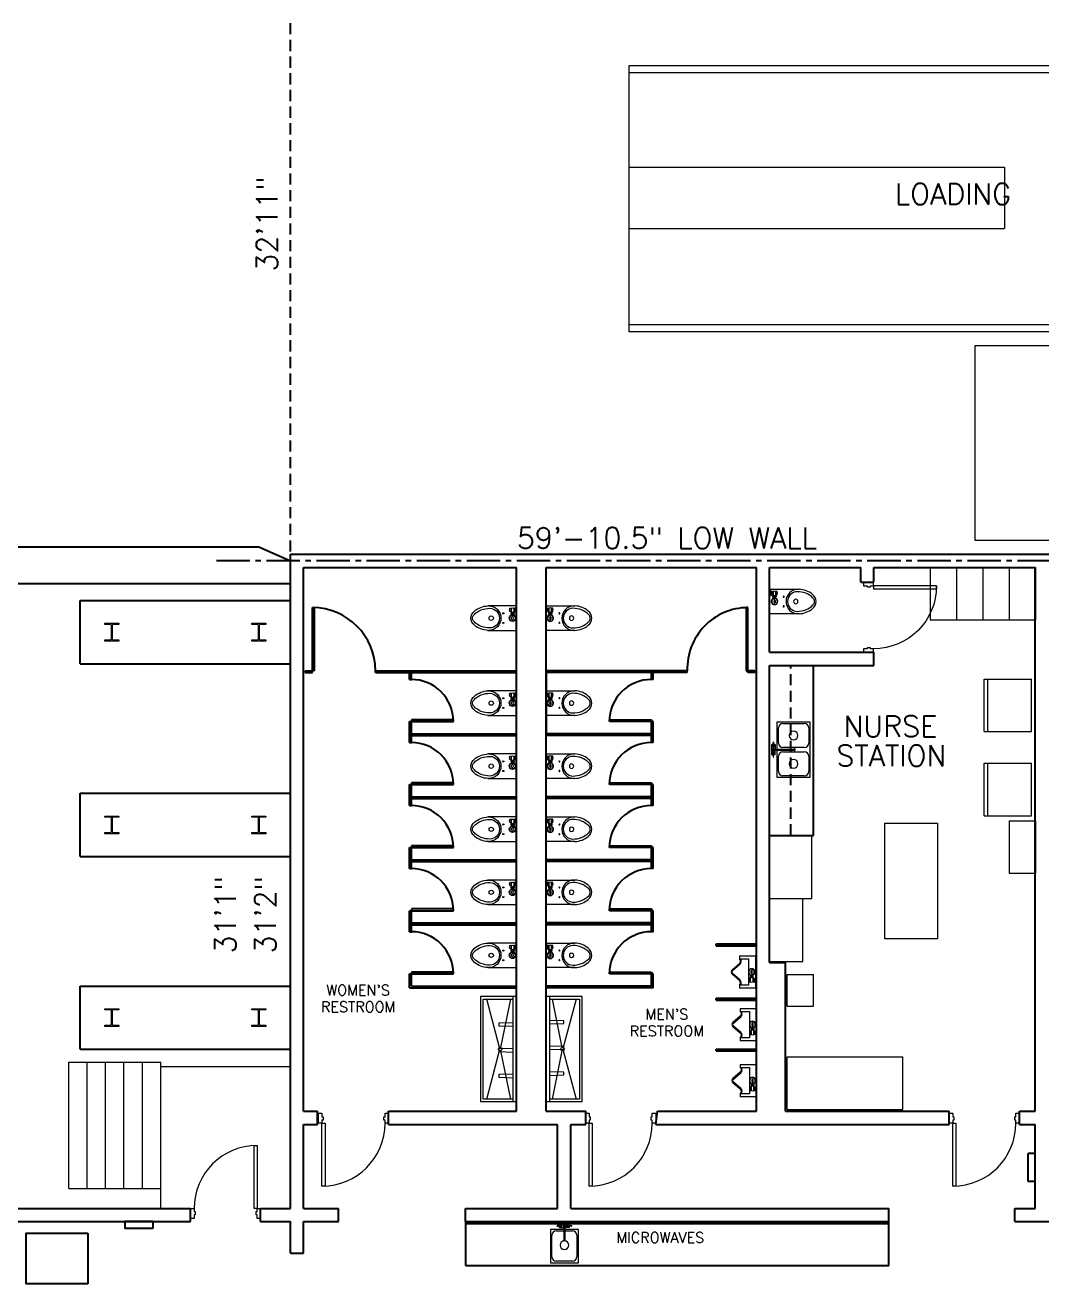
# Model space of a CAD drawing. Header units: inches. Extents: x -578 to 4567, y -980 to 6106.
# Drawn here: x 348 to 928, y 2752 to 3471 of the extents above; entities that cross this region are included whole.
import ezdxf
from ezdxf.enums import TextEntityAlignment as Align

# ---------------------------------------------------------------- set-up
doc = ezdxf.new("R2010")
doc.units = ezdxf.units.IN
doc.header["$LTSCALE"] = 25.4
doc.header["$MEASUREMENT"] = 0
for name, pattern in [('CENTER2', [1.125, 0.75, -0.125, 0.125, -0.125]), ('DASHED', [0.75, 0.5, -0.25]), ('HIDDEN', [0.375, 0.25, -0.125])]:
    doc.linetypes.add(name, pattern=pattern)
doc.layers.get('0').update_dxf_attribs({"linetype": 'CONTINUOUS', "lineweight": 20})
for name, color, linetype in [('A-ABOVE', 193, 'DASHED'), ('A-COL-GRID', 8, 'CENTER2'), ('A-CONC', 106, 'CONTINUOUS'), ('A-COUNTER', 4, 'CONTINUOUS'), ('A-DIMS', 1, 'CONTINUOUS'), ('A-ELEC', 6, 'CONTINUOUS'), ('A-ROOMNAME', 6, 'CONTINUOUS'), ('A-TEXT', 2, 'CONTINUOUS'), ('A-TOILET COMPARTMENT', 1, 'CONTINUOUS'), ('A-WALL-CMU', 30, 'CONTINUOUS')]:
    doc.layers.add(name, color=color, linetype=linetype)
for name, color, linetype, lineweight in [('A-COLUMNS', 6, 'CONTINUOUS', 20), ('A-DOOR', 1, 'CONTINUOUS', 20), ('A-EQ', 111, 'CONTINUOUS', 20), ('A-SANR-FIXT', 4, 'CONTINUOUS', 15), ('A-SPCQ', 91, 'CONTINUOUS', 25), ('A-STAIR', 4, 'CONTINUOUS', 20)]:
    doc.layers.add(name, color=color, linetype=linetype, lineweight=lineweight)
doc.styles.add('ROMANS', font='romans')
doc.styles.add('SIMPLEX', font='simplex')

# ---------------------------------------------------------------- blocks, each defined once
blk = doc.blocks.new('DOOR')
at = {"color": 0}
for p, q in [((-1.75, 0), (-1.75, 36)), ((-1.75, 36), (0, 36)), ((0, 36), (0, 0)), ((-38, -5.75), (-38, 0)), ((-38, 0), (-36, 0)), ((-36, 0), (-36, -1.75)), ((0, 0), (-1.75, 0)), ((0, -1.75), (0, 0)), ((0, 0), (2, 0)), ((2, 0), (2, -5.75)), ((-36, -5.75), (-38, -5.75)), ((-36, -1.75), (-35.375, -1.75)), ((-36, -3.625), (-36, -5.75)), ((-35.375, -3.625), (-36, -3.625)), ((-35.375, -1.75), (-35.375, -3.625)), ((-0.625, -1.75), (0, -1.75)), ((-0.625, -3.625), (-0.625, -1.75)), ((0, -3.625), (-0.625, -3.625)), ((0, -5.75), (0, -3.625)), ((2, -5.75), (0, -5.75))]:
    blk.add_line(p, q, dxfattribs=at)
at = {"color": 0, "lineweight": 15}
blk.add_arc((0, 0), 36, 90, 180, dxfattribs=at)
blk = doc.blocks.new('Water Closet_Wall Hung_PlaceHolder - Accessible-1461601-x07074afp1')
at = {"color": 0}
for p, q in [((-7, -16.32), (-7, 0)), ((1.65, -1.39), (1.87, -1.39)), ((1.87, -1.39), (1.65, -1.39)), ((1.87, -3.11), (1.65, -3.11)), ((1.65, -3.11), (1.87, -3.11)), ((1.87, -1.39), (2, -1.48)), ((2, -1.48), (1.87, -1.39)), ((2, -3.02), (1.87, -3.11)), ((1.87, -3.11), (2, -3.02)), ((2, -1.48), (2, -1.59)), ((2, -1.59), (2, -1.48)), ((2, -2.91), (2, -1.59)), ((2, -1.59), (2.59, -1.59)), ((2, -1.59), (2, -2.91)), ((2.59, -1.59), (2, -1.59)), ((2.59, -2.91), (2, -2.91)), ((2, -2.91), (2, -3.02)), ((2, -3.02), (2, -2.91)), ((2, -2.91), (2.59, -2.91)), ((2.59, -1.4), (2.62, -1.38)), ((2.62, -1.38), (2.59, -1.4)), ((2.59, -1.59), (2.59, -1.4)), ((2.59, -1.4), (2.59, -1.59)), ((2.59, -2.91), (2.59, -1.59)), ((2.59, -1.59), (2.59, -2.91)), ((2.59, -3.1), (2.59, -2.91)), ((2.59, -2.91), (2.59, -3.1)), ((2.62, -3.12), (2.59, -3.1)), ((2.59, -3.1), (2.62, -3.12)), ((2.62, -1.38), (3.13, -1.38)), ((3.13, -1.38), (2.62, -1.38)), ((3.13, -3.12), (2.62, -3.12)), ((2.62, -3.12), (3.13, -3.12)), ((3.13, -1.38), (3.15, -1.4)), ((3.15, -1.4), (3.13, -1.38)), ((3.15, -3.1), (3.13, -3.12)), ((3.13, -3.12), (3.15, -3.1)), ((3.15, -1.4), (3.15, -1.44)), ((3.15, -1.44), (3.15, -1.4)), ((3.15, -3.06), (3.15, -1.44)), ((3.15, -1.44), (3.15, -3.06)), ((3.15, -3.06), (3.15, -3.1)), ((3.15, -3.1), (3.15, -3.06)), ((3.24, -1.47), (3.69, -1.47)), ((3.69, -1.47), (3.24, -1.47)), ((3.69, -3.03), (3.24, -3.03)), ((3.24, -3.03), (3.69, -3.03)), ((6.08, -0.28), (3.42, -0.28)), ((6.08, -0.28), (3.42, -0.28)), ((3.76, -1.44), (3.82, -1.44)), ((3.82, -1.44), (3.76, -1.44)), ((3.84, -3.06), (3.76, -3.06)), ((3.76, -3.06), (3.84, -3.06)), ((5.67, -1.44), (3.83, -1.44)), ((5.67, -1.44), (3.83, -1.44)), ((5.67, -3.06), (3.83, -3.06)), ((3.83, -3.06), (5.66, -3.06)), ((3.85, -3.19), (3.92, -3.19)), ((3.92, -3.19), (3.85, -3.19)), ((3.92, -3.19), (3.9, -3.12)), ((3.9, -3.12), (3.92, -3.19)), ((3.91, -0.69), (4.03, -0.63)), ((4.03, -0.63), (3.91, -0.69)), ((3.91, -1.35), (3.91, -0.69)), ((3.91, -0.69), (3.91, -1.35)), ((5.58, -1.34), (3.91, -1.34)), ((3.91, -1.34), (5.58, -1.34)), ((5.58, -3.19), (3.92, -3.19)), ((5.58, -3.19), (3.92, -3.19)), ((4.06, -0.44), (3.96, -0.44)), ((3.96, -0.44), (4.06, -0.44)), ((4.03, -0.63), (4.06, -0.63)), ((4.06, -0.63), (4.03, -0.63)), ((5.44, -0.44), (4.06, -0.44)), ((4.06, -0.63), (4.06, -0.44)), ((4.06, -0.44), (5.44, -0.44)), ((4.06, -0.44), (4.06, -0.63)), ((5.44, -0.63), (4.06, -0.63)), ((4.06, -0.63), (5.44, -0.63)), ((5.54, -0.44), (5.44, -0.44)), ((5.44, -0.44), (5.44, -0.63)), ((5.44, -0.63), (5.44, -0.44)), ((5.44, -0.44), (5.54, -0.44)), ((5.44, -0.63), (5.47, -0.63)), ((5.47, -0.63), (5.44, -0.63)), ((5.47, -0.63), (5.58, -0.69)), ((5.58, -0.69), (5.47, -0.63)), ((5.58, -0.69), (5.58, -1.34)), ((5.58, -1.34), (5.58, -0.69)), ((5.58, -3.19), (5.65, -3.19)), ((5.65, -3.19), (5.58, -3.19)), ((7, 0), (7, -16.32))]:
    blk.add_line(p, q, dxfattribs=at)
for centre, radius, start, end in [((0, -2.25), 1.86, 27.53077, 332.46923), ((0, -2.25), 1.86, 27.53077, 332.46923), ((-0.59, -2.54), 1.15, 141.54985, 198.45015), ((-0.59, -2.54), 1.15, 141.54985, 198.45015), ((0, -1.95), 1.93, 209.61752, 330.38248), ((0, -1.95), 1.93, 209.61752, 330.38248), ((0, -2.31), 1.56, 17.73304, 162.26646), ((0, -2.31), 1.56, 17.73304, 162.26646), ((-0.63, -2.33), 0.281, 167.15189, 237.09795), ((-0.63, -2.33), 0.281, 167.15189, 237.09795), ((0.15, -2.51), 1.08, 158.38288, 167.15189), ((0.15, -2.51), 1.08, 158.38288, 167.15189), ((-0.67, -2.18), 0.194, 98.19725, 158.38288), ((-0.67, -2.18), 0.194, 98.19725, 158.38288), ((0, -1.36), 1.44, 237.09795, 302.90205), ((0, -1.36), 1.44, 237.09795, 302.90205), ((0, -6.86), 4.92, 81.81334, 98.19725), ((0, -6.86), 4.92, 81.81334, 98.19725), ((0.63, -2.33), 0.281, 302.90205, 12.84811), ((0.63, -2.33), 0.281, 302.90205, 12.84811), ((-0.15, -2.51), 1.08, 12.84811, 21.61712), ((-0.15, -2.51), 1.08, 12.84811, 21.61712), ((0.59, -2.54), 1.15, 341.54985, 38.44931), ((0.59, -2.54), 1.15, 341.54985, 38.44931), ((-0.01, -2.25), 1.87, 332.62315, 27.37685), ((-0.01, -2.25), 1.87, 332.62315, 27.37685), ((3.24, -1.34), 0.127, 228.74888, 269.57457), ((3.24, -1.34), 0.127, 228.74888, 269.57457), ((3.24, -3.16), 0.127, 90.42543, 131.25112), ((3.24, -3.16), 0.127, 90.42543, 131.25112), ((4.18, 0), 0.81, 179.75639, 199.72611), ((4.18, 0), 0.81, 179.75639, 199.72611), ((3.96, 0.53), 0.973, 236.32535, 269.67465), ((3.96, 0.53), 0.973, 236.32535, 269.67465), ((3.69, -1.38), 0.0928, 272.34721, 319.65279), ((3.69, -1.38), 0.0928, 272.34721, 319.65279), ((3.69, -3.12), 0.0928, 41.20555, 87.65279), ((3.69, -3.12), 0.0928, 41.20555, 87.65279), ((5.28, -3.51), 1.46, 167.21145, 182.72873), ((5.28, -3.51), 1.46, 167.21145, 182.72873), ((3.82, -1.35), 0.0924, 270, 360), ((3.82, -1.35), 0.0924, 270, 360), ((4.04, -3.57), 0.223, 182.72873, 254.9337), ((4.04, -3.57), 0.223, 182.72873, 254.9337), ((3.78, -3.17), 0.127, 24.1518, 61.8482), ((3.78, -3.17), 0.127, 24.1518, 61.8482), ((4.75, -0.93), 2.96, 254.9337, 285.10786), ((4.75, -0.93), 2.96, 254.9337, 285.10786), ((5.46, -3.57), 0.22, 285.10786, 357.17955), ((5.46, -3.57), 0.22, 285.10786, 357.17955), ((5.54, 0.53), 0.973, 270.32535, 303.67465), ((5.54, 0.53), 0.973, 270.32535, 303.67465), ((5.68, -1.34), 0.0952, 180.66691, 263.01074), ((5.68, -1.34), 0.0952, 180.66691, 263.01074), ((5.79, -3.24), 0.218, 123.00153, 166.63925), ((5.79, -3.24), 0.218, 123.00153, 166.63925), ((4.22, -3.51), 1.46, 357.17955, 12.78855), ((4.22, -3.51), 1.46, 357.17955, 12.78855), ((3.56, -2.25), 2.26, 339.09083, 21.1001), ((3.56, -2.25), 2.26, 339.09083, 21.1001), ((5.32, 0), 0.81, 340.27389, 0.24361), ((5.32, 0), 0.81, 340.27389, 0.24361), ((0, -15.87), 7.01, 90, 180), ((0, -15.28), 5.61, 0.91719, 179.08281), ((-2.75, -7.5), 0.28, 360, 180), ((-2.75, -7.5), 0.28, 180, 360), ((0, -15.87), 7.01, 360, 90), ((2.75, -7.5), 0.28, 0, 180), ((2.75, -7.5), 0.28, 180, 0), ((5.63, -15.87), 12.64, 182.01473, 220), ((6.91, -15.39), 12.52, 179.08281, 224.91719), ((-6.91, -15.39), 12.52, 315.08281, 0.91719), ((-5.63, -15.87), 12.64, 320, 357.98527), ((0.26, -20.38), 5.62, 220, 267.39871), ((0.09, -22.19), 2.9, 224.91719, 268.17725), ((-0.26, -20.38), 5.62, 272.60129, 320), ((-0.09, -22.19), 2.9, 271.82275, 315.08281)]:
    blk.add_arc(centre, radius, start, end, dxfattribs=at)
for major_axis in [(1.25, 0), (-1.25, 0)]:
    blk.add_ellipse((0, -14.42), major_axis=major_axis, ratio=0.986011, start_param=1.570796, end_param=4.712389, dxfattribs=at)
blk.add_open_spline([(0.84, -2.08), (0.83, -2.07), (0.8, -2.03), (0.74, -1.99), (0.7, -1.99)], degree=3, dxfattribs=at)
blk.add_open_spline([(0.84, -2.08), (0.83, -2.07), (0.8, -2.03), (0.74, -1.99), (0.7, -1.99)], degree=3, dxfattribs=at)
blk = doc.blocks.new('Stellar Urinal - Standard-494484-x07074afp1')
at = {"color": 0}
for p, q in [((-9.25, 9.25), (-9.25, 7.5)), ((-9.25, 9.25), (-8.83, 9.25)), ((-9.25, 7.5), (-8.83, 7.5)), ((-8.83, 9.25), (-7.36, 9.25)), ((-8.83, 7.5), (-7.36, 7.5)), ((-7.36, 9.25), (-5.39, 9.25)), ((-7.36, 7.5), (-5.39, 7.5)), ((-5.39, 9.25), (0, 9.25)), ((-5.39, 7.5), (-4, 7.5)), ((-4, 7.5), (-4, 0.59)), ((-9.25, 4.75), (-13.47, 1.13)), ((-13.23, 0.84), (-9.01, 4.46)), ((-13.47, -1.13), (-9.25, -4.75)), ((-9.01, -4.46), (-13.23, -0.84)), ((-4, -0.62), (-4, -7.5)), ((-3.19, -3.92), (-3.19, -3.85)), ((-3.12, -3.9), (-3.19, -3.92)), ((-3.19, -5.58), (-3.19, -3.92)), ((-3.19, -5.65), (-3.19, -5.58)), ((-3.1, -2.59), (-3.12, -2.62)), ((-3.12, -2.62), (-3.12, -3.13)), ((-3.12, -3.13), (-3.1, -3.15)), ((-3.11, -1.65), (-3.11, -1.87)), ((-3.11, -1.87), (-3.02, -2)), ((-2.91, -2.59), (-3.1, -2.59)), ((-3.1, -3.15), (-3.06, -3.15)), ((-1.44, -3.15), (-3.06, -3.15)), ((-3.06, -3.76), (-3.06, -3.84)), ((-3.06, -3.83), (-3.06, -5.66)), ((-3.03, -3.24), (-3.03, -3.69)), ((-3.02, -2), (-2.91, -2)), ((-1.59, -2), (-2.91, -2)), ((-2.91, -2), (-2.91, -2.59)), ((-1.59, -2.59), (-2.91, -2.59)), ((-1.59, -2.59), (-1.59, -2)), ((-1.59, -2), (-1.48, -2)), ((-1.4, -2.59), (-1.59, -2.59)), ((-1.48, -2), (-1.39, -1.87)), ((-1.47, -3.69), (-1.47, -3.24)), ((-1.44, -3.15), (-1.4, -3.15)), ((-1.44, -3.82), (-1.44, -3.76)), ((-1.44, -5.67), (-1.44, -3.83)), ((-1.38, -2.62), (-1.4, -2.59)), ((-1.4, -3.15), (-1.38, -3.13)), ((-1.39, -1.87), (-1.39, -1.65)), ((-1.38, -3.13), (-1.38, -2.62)), ((-0.69, -3.92), (-1.35, -3.92)), ((-1.34, -3.92), (-1.34, -5.59)), ((-1.34, -5.59), (-0.69, -5.59)), ((-0.62, -4.03), (-0.69, -3.92)), ((-0.69, -5.59), (-0.62, -5.47)), ((-0.62, -4.06), (-0.62, -4.03)), ((-0.62, -4.06), (-0.62, -5.44)), ((-0.44, -4.06), (-0.62, -4.06)), ((-0.62, -5.47), (-0.62, -5.44)), ((-0.62, -5.44), (-0.44, -5.44)), ((-0.44, -3.96), (-0.44, -4.06)), ((-0.44, -4.06), (-0.44, -5.44)), ((-0.44, -5.44), (-0.44, -5.54)), ((-0.28, -6.08), (-0.28, -3.42)), ((0, -6.13), (0, -3.38)), ((-9.25, -7.5), (-9.25, -9.25)), ((-8.83, -7.5), (-9.25, -7.5)), ((-8.83, -9.25), (-9.25, -9.25)), ((-7.36, -7.5), (-8.83, -7.5)), ((-7.36, -9.25), (-8.83, -9.25)), ((-5.39, -7.5), (-7.36, -7.5)), ((-5.39, -9.25), (-7.36, -9.25)), ((-4, -7.5), (-5.39, -7.5)), ((0, -9.25), (-5.39, -9.25))]:
    blk.add_line(p, q, dxfattribs=at)
blk.add_line((0, 9.25), (0, -9.25))
for centre, radius, start, end in [((-10.38, 6.12), 1.78, 309.53326, 50.46674), ((-10.38, 6.12), 2.16, 309.63837, 39.58488), ((-12.55, 0), 1.45, 129.20565, 230.79435), ((-12.55, 0), 1.08, 128.96697, 231.03303), ((-2.25, 0), 1.86, 297.53077, 242.46923), ((-1.95, 0), 1.93, 119.61752, 240.38248), ((-2.54, 0.59), 1.15, 51.54985, 108.45015), ((-1.36, 0), 1.44, 147.09795, 212.90205), ((-2.33, 0.63), 0.281, 77.15189, 147.09795), ((-2.51, -0.15), 1.08, 68.38288, 77.15189), ((-2.18, 0.67), 0.194, 8.19725, 68.38288), ((-6.86, 0), 4.92, 351.81334, 8.19725), ((-2.31, 0), 1.56, 287.73304, 72.26646), ((-10.38, -6.13), 1.78, 309.53326, 50.46674), ((-10.38, -6.13), 2.16, 320.41512, 50.36163), ((-0.93, -4.75), 2.96, 164.9337, 195.10786), ((-3.57, -4.04), 0.223, 92.72873, 164.9337), ((-3.57, -5.46), 0.22, 195.10786, 267.17955), ((-3.51, -5.28), 1.46, 77.21145, 92.72873), ((-3.51, -4.22), 1.46, 267.17955, 282.78855), ((-3.24, -5.79), 0.218, 33.00153, 76.63925), ((-3.17, -3.78), 0.127, 294.1518, 331.8482), ((-2.25, 0.01), 1.87, 242.62315, 297.37685), ((-3.16, -3.24), 0.127, 0.42543, 41.25112), ((-3.12, -3.69), 0.0928, 311.20555, 357.65279), ((-2.25, -3.56), 2.26, 249.09083, 291.1001), ((-2.54, -0.59), 1.15, 251.54985, 308.44931), ((-2.33, -0.63), 0.281, 212.90205, 282.84811), ((-2.51, 0.15), 1.08, 282.84811, 291.61712), ((-1.34, -3.24), 0.127, 138.74888, 179.57457), ((-1.38, -3.69), 0.0928, 182.34721, 229.65279), ((-1.35, -3.82), 0.0924, 180, 270), ((-1.34, -5.68), 0.0952, 90.66691, 173.01074), ((0.53, -3.96), 0.973, 146.32535, 179.67465), ((0.53, -5.54), 0.973, 180.32535, 213.67465), ((0, -4.18), 0.81, 89.75639, 109.72611), ((0, -5.32), 0.81, 250.27389, 270.24361)]:
    blk.add_arc(centre, radius, start, end, dxfattribs=at)
blk.add_open_spline([(-2.08, -0.84), (-2.07, -0.83), (-2.03, -0.8), (-1.99, -0.74), (-1.99, -0.7)], degree=3, dxfattribs=at)
blk = doc.blocks.new("SINK 5'")
at = {"color": 0}
for p, q in [((20.5, 60), (0, 60)), ((0, 60), (0, 0)), ((2, 0), (2, 60)), ((2, 58.5), (19, 58.5)), ((9.02, 30.97), (3.5, 58.5)), ((17, 58.5), (9.71, 30.89)), ((19, 58.5), (19, 1.5)), ((20.5, 0), (20.5, 60)), ((10, 46.08), (2, 46.33)), ((2, 44.33), (10, 44.58)), ((10, 44.58), (10, 46.08)), ((10, 31.42), (2, 31.67)), ((2, 29.67), (10, 29.92)), ((3.5, 1.5), (9.02, 29.03)), ((9.71, 29.11), (17, 1.5)), ((10, 29.92), (10, 31.42)), ((10, 16.75), (2, 17)), ((2, 15), (10, 15.25)), ((10, 15.25), (10, 16.75)), ((0, 0), (20.5, 0)), ((19, 1.5), (2, 1.5))]:
    blk.add_line(p, q, dxfattribs=at)
blk.add_circle((9.27, 30), 1, dxfattribs=at)
blk = doc.blocks.new('SINK')
at = {"color": 0}
for p, q in [((-2.56, 0.25), (-4.13, 0.13)), ((-2.88, 1), (-2.88, 0.23)), ((-2.88, 1), (2.88, 1)), ((-2, 0.69), (-2.63, 0.33)), ((-2.63, 0.33), (-2.63, 0.25)), ((-1.38, 0.33), (-2, 0.69)), ((-1.38, -0.33), (-1.38, 0.33)), ((0, 0.69), (-0.63, 0.33)), ((-0.63, 0.33), (-0.63, -0.33)), ((-0.31, 0), (-0.31, -11.69)), ((0.62, 0.33), (0, 0.69)), ((0.31, 0), (0.31, -11.69)), ((0.62, -0.33), (0.62, 0.33)), ((1.38, 0.33), (2, 0.69)), ((1.38, -0.33), (1.38, 0.33)), ((2, 0.69), (2.63, 0.33)), ((2.56, 0.25), (4.13, 0.13)), ((2.63, 0.33), (2.63, 0.25)), ((2.88, 1), (2.88, 0.23)), ((-15.75, -2), (-15.75, -21)), ((15.75, -2), (-15.75, -2)), ((-14.88, -17.62), (-14.88, -5.38)), ((-12.38, -2.88), (-3.75, -2.88)), ((-4.13, -0.13), (-2.56, -0.25)), ((-2.88, -1), (-2.88, -0.23)), ((-2.88, -1), (-0.31, -1)), ((-2.63, -0.33), (-2.63, -0.25)), ((-2.63, -0.33), (-2, -0.69)), ((-2, -0.69), (-1.38, -0.33)), ((-1.25, -5.38), (-1.25, -17.62)), ((-0.63, -0.33), (-0.31, -0.51)), ((0.31, -0.51), (0.62, -0.33)), ((2.88, -1), (0.31, -1)), ((1.25, -17.62), (1.25, -5.38)), ((2, -0.69), (1.38, -0.33)), ((2.63, -0.33), (2, -0.69)), ((4.13, -0.13), (2.56, -0.25)), ((2.63, -0.33), (2.63, -0.25)), ((2.88, -1), (2.88, -0.23)), ((3.75, -2.88), (12.38, -2.88)), ((14.88, -5.38), (14.88, -17.62)), ((15.75, -21), (15.75, -2)), ((-15.75, -21), (15.75, -21)), ((-3.75, -20.12), (-12.38, -20.12)), ((12.38, -20.12), (3.75, -20.12))]:
    blk.add_line(p, q, dxfattribs=at)
for centre, radius, start, end in [((-4.13, 0), 0.125, 90, 270), ((-2.45, 0.74), 0.5, 256.63136, 292.51648), ((-2, 0), 0.5, 0, 151.77187), ((-2, 0), 0.5, 208.22813, 0), ((-2, 0), 0.375, 0, 180), ((-2, 0), 0.375, 180, 0), ((0, 0), 0.313, 90, 270), ((0, 0), 0.313, 270, 90), ((2, 0), 0.5, 28.22813, 180), ((2, 0), 0.5, 180, 331.77187), ((2, 0), 0.375, 0, 180), ((2, 0), 0.375, 180, 0), ((2.45, 0.74), 0.5, 247.48352, 283.36864), ((4.13, 0), 0.125, 270, 90), ((-12.38, -5.38), 2.5, 90, 180), ((-3.75, -5.38), 2.5, 0, 90), ((-2.45, -0.74), 0.5, 67.48352, 103.36864), ((3.75, -5.38), 2.5, 90, 180), ((2.45, -0.74), 0.5, 76.63136, 112.51648), ((12.38, -5.38), 2.5, 0, 90), ((-8.06, -11.5), 2.5, 90, 270), ((-8.06, -11.5), 2.5, 270, 90), ((0, -12), 0.437, 135.58469, 270), ((0, -12), 0.438, 270, 44.41531), ((8.06, -11.5), 2.5, 90, 270), ((8.06, -11.5), 2.5, 270, 90), ((-12.38, -17.62), 2.5, 180, 270), ((-3.75, -17.62), 2.5, 270, 0), ((3.75, -17.62), 2.5, 180, 270), ((12.38, -17.62), 2.5, 270, 0)]:
    blk.add_arc(centre, radius, start, end, dxfattribs=at)

msp = doc.modelspace()

# ---------------------------------------------------------------- linework, layer by layer
at = {"layer": 'A-ABOVE', "linetype": 'HIDDEN'}
msp.add_line((499, 3170.5), (499, 3564), dxfattribs=at)
at = {"layer": 'A-COL-GRID'}
msp.add_line((456.75, 3165.5), (1255.565496, 3165.5), dxfattribs=at)
at = {"layer": 'A-COLUMNS'}
for points in [[(397, 3119.45), (392.99, 3119.45), (392.99, 3120.07), (396.195, 3120.07, 0.4142135624), (396.825, 3120.7), (396.825, 3128.3, 0.4142135624), (396.195, 3128.93), (392.99, 3128.93), (392.99, 3129.55), (401.01, 3129.55), (401.01, 3128.93), (397.805, 3128.93, 0.4142135624), (397.175, 3128.3), (397.175, 3120.7, 0.4142135624), (397.805, 3120.07), (401.01, 3120.07), (401.01, 3119.45), (397, 3119.45)], [(481, 3119.45), (476.99, 3119.45), (476.99, 3120.07), (480.195, 3120.07, 0.4142135624), (480.825, 3120.7), (480.825, 3128.3, 0.4142135624), (480.195, 3128.93), (476.99, 3128.93), (476.99, 3129.55), (485.01, 3129.55), (485.01, 3128.93), (481.805, 3128.93, 0.4142135624), (481.175, 3128.3), (481.175, 3120.7, 0.4142135624), (481.805, 3120.07), (485.01, 3120.07), (485.01, 3119.45), (481, 3119.45)], [(397, 3009.45), (392.99, 3009.45), (392.99, 3010.07), (396.195, 3010.07, 0.4142135624), (396.825, 3010.7), (396.825, 3018.3, 0.4142135624), (396.195, 3018.93), (392.99, 3018.93), (392.99, 3019.55), (401.01, 3019.55), (401.01, 3018.93), (397.805, 3018.93, 0.4142135624), (397.175, 3018.3), (397.175, 3010.7, 0.4142135624), (397.805, 3010.07), (401.01, 3010.07), (401.01, 3009.45), (397, 3009.45)], [(481, 3009.45), (476.99, 3009.45), (476.99, 3010.07), (480.195, 3010.07, 0.4142135624), (480.825, 3010.7), (480.825, 3018.3, 0.4142135624), (480.195, 3018.93), (476.99, 3018.93), (476.99, 3019.55), (485.01, 3019.55), (485.01, 3018.93), (481.805, 3018.93, 0.4142135624), (481.175, 3018.3), (481.175, 3010.7, 0.4142135624), (481.805, 3010.07), (485.01, 3010.07), (485.01, 3009.45), (481, 3009.45)], [(397, 2899.45), (392.99, 2899.45), (392.99, 2900.07), (396.195, 2900.07, 0.4142135624), (396.825, 2900.7), (396.825, 2908.3, 0.4142135624), (396.195, 2908.93), (392.99, 2908.93), (392.99, 2909.55), (401.01, 2909.55), (401.01, 2908.93), (397.805, 2908.93, 0.4142135624), (397.175, 2908.3), (397.175, 2900.7, 0.4142135624), (397.805, 2900.07), (401.01, 2900.07), (401.01, 2899.45), (397, 2899.45)], [(481, 2899.45), (476.99, 2899.45), (476.99, 2900.07), (480.195, 2900.07, 0.4142135624), (480.825, 2900.7), (480.825, 2908.3, 0.4142135624), (480.195, 2908.93), (476.99, 2908.93), (476.99, 2909.55), (485.01, 2909.55), (485.01, 2908.93), (481.805, 2908.93, 0.4142135624), (481.175, 2908.3), (481.175, 2900.7, 0.4142135624), (481.805, 2900.07), (485.01, 2900.07), (485.01, 2899.45), (481, 2899.45)]]:
    msp.add_lwpolyline(points, format="xyb", dxfattribs=at)
at = {"layer": 'A-CONC'}
for p, q in [((379, 3142.5), (499, 3142.5)), ((379, 3106.5), (379, 3142.5)), ((499, 3106.5), (499, 3142.5)), ((379, 3106.5), (499, 3106.5)), ((379, 3032.5), (499, 3032.5)), ((379, 2996.5), (379, 3032.5)), ((499, 2996.5), (499, 3032.5)), ((379, 2996.5), (499, 2996.5)), ((379, 2922.5), (499, 2922.5)), ((379, 2886.5), (379, 2922.5)), ((499, 2886.5), (499, 2922.5)), ((379, 2886.5), (499, 2886.5))]:
    msp.add_line(p, q, dxfattribs=at)
at = {"layer": 'A-COUNTER', "linetype": 'HIDDEN'}
msp.add_line((784.5, 3008.5), (784.5, 3105.5), dxfattribs=at)
at = {"layer": 'A-COUNTER'}
for p, q in [((797.5, 3008.5), (797.5, 3105.5)), ((772.5, 3008.5), (797.5, 3008.5)), ((599, 2788), (599, 2763)), ((840.5, 2763), (840.5, 2788)), ((599, 2787), (840.5, 2787)), ((599, 2763), (840.5, 2763))]:
    msp.add_line(p, q, dxfattribs=at)
at = {"layer": 'A-ELEC'}
for p, q in [((920, 2810.82575), (920, 2826.82575)), ((924, 2826.82575), (920, 2826.82575)), ((924, 2810.82575), (924, 2826.82575)), ((924, 2810.82575), (920, 2810.82575)), ((404.434439, 2788), (404.434439, 2784)), ((420.434439, 2788), (404.434439, 2788)), ((420.434439, 2788), (420.434439, 2784)), ((420.434439, 2784), (404.434439, 2784))]:
    msp.add_line(p, q, dxfattribs=at)
at = {"layer": 'A-EQ'}
for p, q in [((692.354953, 3448), (1022.5, 3448)), ((692.354953, 3296), (692.354953, 3448)), ((692.354953, 3444), (1018.5, 3444)), ((692.354953, 3390), (906.5, 3390)), ((906.5, 3390), (906.5, 3355)), ((692.354953, 3355), (906.5, 3355)), ((1018.5, 3300), (692.354953, 3300)), ((1022.5, 3296), (692.354953, 3296)), ((1142.5, 3288), (889.5, 3288)), ((889.5, 3288), (889.5, 3177)), ((889.5, 3177), (1142.5, 3177)), ((864.148538, 3161.5), (864.148538, 3131.5)), ((864.148538, 3161.5), (879.148538, 3161.5)), ((879.148538, 3161.5), (879.148538, 3131.5)), ((879.148538, 3161.5), (879.148538, 3131.5)), ((879.148538, 3161.5), (894.148538, 3161.5)), ((894.148538, 3161.5), (894.148538, 3131.5)), ((894.148538, 3161.5), (894.148538, 3131.5)), ((894.148538, 3161.5), (909.148538, 3161.5)), ((909.148538, 3161.5), (909.148538, 3131.5)), ((909.148538, 3161.5), (909.148538, 3131.5)), ((909.148538, 3161.5), (924.148538, 3161.5)), ((924.148538, 3161.5), (924.148538, 3131.5)), ((864.148538, 3131.5), (879.148538, 3131.5)), ((879.148538, 3131.5), (894.148538, 3131.5)), ((894.148538, 3131.5), (909.148538, 3131.5)), ((909.148538, 3131.5), (924.148538, 3131.5)), ((895, 3097.734005), (922, 3097.734005)), ((895, 3067.734005), (895, 3097.734005)), ((897, 3067.734005), (897, 3097.734005)), ((922, 3067.734005), (922, 3097.734005)), ((895, 3067.734005), (922, 3067.734005)), ((895, 3019.734005), (895, 3049.734005)), ((895, 3049.734005), (922, 3049.734005)), ((897, 3019.734005), (897, 3049.734005)), ((922, 3019.734005), (922, 3049.734005)), ((895, 3019.734005), (922, 3019.734005)), ((909.148538, 3016.893072), (909.148538, 2986.893072)), ((909.148538, 3016.893072), (909.148538, 2986.893072)), ((909.148538, 3016.893072), (924.148538, 3016.893072)), ((924.148538, 3016.893072), (924.148538, 2986.893072)), ((772.5, 2972.5), (772.5, 3008.5)), ((772.5, 3008.5), (796.5, 3008.5)), ((796.5, 2972.5), (796.5, 3008.5)), ((909.148538, 2986.893072), (924.148538, 2986.893072)), ((772.5, 2972.5), (796.5, 2972.5)), ((772.5, 2936.5), (772.5, 2972.5)), ((772.5, 2972.5), (791.5, 2972.5)), ((791.5, 2936.5), (791.5, 2972.5)), ((772.5, 2936.5), (791.5, 2936.5)), ((782.5, 2911.005946), (782.5, 2929.005946)), ((782.5, 2929.005946), (797.5, 2929.005946)), ((797.5, 2911.005946), (797.5, 2929.005946)), ((782.5, 2911.005946), (797.5, 2911.005946)), ((782.5, 2852), (782.5, 2882)), ((782.5, 2882), (848.5, 2882)), ((848.5, 2852), (848.5, 2882)), ((782.5, 2852), (848.5, 2852))]:
    msp.add_line(p, q, dxfattribs=at)
msp.add_lwpolyline([(868.310405, 3015.516141), (868.310405, 2949.516141), (838.310405, 2949.516141), (838.310405, 3015.516141)], close=True, dxfattribs=at)
at = {"layer": 'A-SANR-FIXT'}
for p, q in [((647.35822, 2783.575981), (647.35822, 2764.575981)), ((663.35822, 2783.575981), (647.35822, 2783.575981)), ((650.73322, 2782.700981), (659.98322, 2782.700981)), ((652.794783, 2785.825981), (651.232283, 2785.700981)), ((651.232283, 2785.450981), (652.794783, 2785.325981)), ((652.48322, 2786.575981), (652.48322, 2785.801056)), ((652.48322, 2786.575981), (658.23322, 2786.575981)), ((652.48322, 2784.575981), (652.48322, 2785.350907)), ((652.48322, 2784.575981), (655.04572, 2784.575981)), ((653.357283, 2786.263481), (652.732283, 2785.902638)), ((652.732283, 2785.902638), (652.732283, 2785.820981)), ((652.732283, 2785.249325), (652.732283, 2785.330981)), ((652.732283, 2785.249325), (653.357283, 2784.888481)), ((653.982283, 2785.902638), (653.357283, 2786.263481)), ((653.357283, 2784.888481), (653.982283, 2785.249325)), ((653.982283, 2785.249325), (653.982283, 2785.902638)), ((655.357283, 2786.263481), (654.732283, 2785.902638)), ((654.732283, 2785.902638), (654.732283, 2785.249325)), ((654.732283, 2785.249325), (655.04572, 2785.068363)), ((655.04572, 2785.575981), (655.04572, 2777.882168)), ((655.982283, 2785.902638), (655.357283, 2786.263481)), ((655.67072, 2785.575981), (655.67072, 2777.882168)), ((655.67072, 2785.069444), (655.982283, 2785.249325)), ((658.23322, 2784.575981), (655.67072, 2784.575981)), ((655.982283, 2785.249325), (655.982283, 2785.902638)), ((656.734156, 2785.902638), (657.359156, 2786.263481)), ((656.734156, 2785.249325), (656.734156, 2785.902638)), ((657.359156, 2784.888481), (656.734156, 2785.249325)), ((657.359156, 2786.263481), (657.984156, 2785.902638)), ((657.984156, 2785.249325), (657.359156, 2784.888481)), ((657.921656, 2785.825981), (659.484156, 2785.700981)), ((659.484156, 2785.450981), (657.921656, 2785.325981)), ((657.984156, 2785.902638), (657.984156, 2785.820981)), ((657.984156, 2785.249325), (657.984156, 2785.330981)), ((658.23322, 2786.575981), (658.23322, 2785.801056)), ((658.23322, 2784.575981), (658.23322, 2785.350907)), ((663.35822, 2764.575981), (663.35822, 2783.575981)), ((648.23322, 2767.950981), (648.23322, 2780.200981)), ((662.48322, 2780.200981), (662.48322, 2767.950981)), ((647.35822, 2764.575981), (663.35822, 2764.575981)), ((659.98322, 2765.450981), (650.73322, 2765.450981))]:
    msp.add_line(p, q, dxfattribs=at)
for centre, radius, start, end in [((650.73322, 2780.200981), 2.5, 90, 180), ((651.232283, 2785.575981), 0.125, 90, 270), ((652.910391, 2786.312433), 0.5, 256.631359458, 292.516483061), ((652.910391, 2784.83953), 0.5, 67.483516939, 103.368640542), ((653.357283, 2785.575981), 0.5, 0, 151.771870219), ((653.357283, 2785.575981), 0.5, 208.228129781, 0), ((653.357283, 2785.575981), 0.375, 0, 180), ((653.357283, 2785.575981), 0.375, 180, 0), ((655.35822, 2785.575981), 0.3125, 90, 270), ((655.35822, 2785.575981), 0.3125, 270, 90), ((657.359156, 2785.575981), 0.5, 28.228129781, 180), ((657.359156, 2785.575981), 0.5, 180, 331.771870219), ((657.359156, 2785.575981), 0.375, 0, 180), ((657.359156, 2785.575981), 0.375, 180, 0), ((657.806048, 2786.312433), 0.5, 247.483516939, 283.368640542), ((657.806048, 2784.83953), 0.5, 76.631359458, 112.516483062), ((659.484156, 2785.575981), 0.125, 270, 90), ((659.98322, 2780.200981), 2.5, 0, 90), ((655.35822, 2774.575981), 2.5, 90, 270), ((655.35822, 2777.575981), 0.4375, 135.584691403, 270), ((655.35822, 2777.575981), 0.4375, 270, 44.415308597), ((655.35822, 2774.575981), 2.5, 270, 90), ((650.73322, 2767.950981), 2.5, 180, 270), ((659.98322, 2767.950981), 2.5, 270, 0)]:
    msp.add_arc(centre, radius, start, end, dxfattribs=at)
at = {"layer": 'A-SPCQ'}
for p, q in [((347.996814, 2781.5), (383.330147, 2781.5)), ((347.996814, 2781.5), (347.996814, 2752.5)), ((347.996814, 2781.5), (383.330147, 2781.5)), ((383.330147, 2781.5), (383.330147, 2752.5)), ((383.330147, 2752.5), (347.996814, 2752.5))]:
    msp.add_line(p, q, dxfattribs=at)
at = {"layer": 'A-STAIR'}
for p, q in [((372.5, 2807), (372.5, 2879)), ((372.5, 2879), (425, 2879)), ((383, 2807), (383, 2879)), ((393.5, 2807), (393.5, 2879)), ((404, 2807), (404, 2879)), ((414.5, 2807), (414.5, 2879)), ((425, 2795.5), (425, 2879)), ((425, 2876.5), (499, 2876.5)), ((372.5, 2807), (425, 2807))]:
    msp.add_line(p, q, dxfattribs=at)
at = {"layer": 'A-TOILET COMPARTMENT'}
for p, q in [((511.5, 3102.5), (511.5, 3138.5)), ((511.5, 3138.5), (512.5, 3138.5)), ((512.5, 3138.5), (512.5, 3102.5)), ((760, 3138.5), (759, 3138.5)), ((759, 3138.5), (759, 3102.5)), ((760, 3102.5), (760, 3138.5)), ((507.5, 3102.5), (511.5, 3102.5)), ((507.5, 3101.5), (507.5, 3102.5)), ((507.5, 3101.5), (511.5, 3101.5)), ((511.5, 3101.5), (511.5, 3102.5)), ((512.5, 3102.5), (511.5, 3102.5)), ((547.5, 3101.5), (547.5, 3102.5)), ((547.5, 3102.5), (628, 3102.5)), ((547.5, 3101.5), (628, 3101.5)), ((559.5, 3101.5), (559.5, 3102.5)), ((567, 3097.5), (567, 3101.5)), ((567, 3097.5), (568, 3097.5)), ((568, 3097.5), (568, 3101.5)), ((725.5, 3102.5), (645, 3102.5)), ((725.5, 3101.5), (645, 3101.5)), ((645, 3101.5), (645, 3066.5)), ((705, 3097.5), (705, 3101.5)), ((706, 3097.5), (705, 3097.5)), ((706, 3097.5), (706, 3101.5)), ((713.5, 3101.5), (713.5, 3102.5)), ((725.5, 3101.5), (725.5, 3102.5)), ((759, 3102.5), (760, 3102.5)), ((760, 3101.5), (760, 3102.5)), ((764, 3102.5), (760, 3102.5)), ((764, 3101.5), (760, 3101.5)), ((764, 3101.5), (764, 3102.5)), ((567, 3073.5), (568, 3073.5)), ((567, 3061.5), (567, 3073.5)), ((592, 3074.5), (568, 3074.5)), ((568, 3074.5), (568, 3073.5)), ((568, 3061.5), (568, 3073.5)), ((568, 3073.5), (592, 3073.5)), ((592, 3073.5), (592, 3074.5)), ((681, 3073.5), (681, 3074.5)), ((681, 3074.5), (705, 3074.5)), ((705, 3073.5), (681, 3073.5)), ((705, 3074.5), (705, 3073.5)), ((705, 3061.5), (705, 3073.5)), ((706, 3073.5), (705, 3073.5)), ((706, 3061.5), (706, 3073.5)), ((567, 3061.5), (568, 3061.5)), ((568, 3066.5), (628, 3066.5)), ((568, 3065.5), (628, 3065.5)), ((705, 3066.5), (645, 3066.5)), ((705, 3065.5), (645, 3065.5)), ((706, 3061.5), (705, 3061.5)), ((567, 3037.5), (568, 3037.5)), ((567, 3025.5), (567, 3037.5)), ((592, 3038.5), (568, 3038.5)), ((568, 3038.5), (568, 3037.5)), ((568, 3037.5), (592, 3037.5)), ((568, 3025.5), (568, 3037.5)), ((592, 3037.5), (592, 3038.5)), ((681, 3037.5), (681, 3038.5)), ((681, 3038.5), (705, 3038.5)), ((705, 3037.5), (681, 3037.5)), ((705, 3038.5), (705, 3037.5)), ((705, 3025.5), (705, 3037.5)), ((706, 3037.5), (705, 3037.5)), ((706, 3025.5), (706, 3037.5)), ((567, 3025.5), (568, 3025.5)), ((568, 3030.5), (628, 3030.5)), ((568, 3029.5), (628, 3029.5)), ((705, 3030.5), (645, 3030.5)), ((705, 3029.5), (645, 3029.5)), ((706, 3025.5), (705, 3025.5)), ((567, 3001.5), (568, 3001.5)), ((567, 2989.5), (567, 3001.5)), ((592, 3002.5), (568, 3002.5)), ((568, 3002.5), (568, 3001.5)), ((568, 2989.5), (568, 3001.5)), ((568, 3001.5), (592, 3001.5)), ((592, 3001.5), (592, 3002.5)), ((681, 3001.5), (681, 3002.5)), ((681, 3002.5), (705, 3002.5)), ((705, 3001.5), (681, 3001.5)), ((705, 3002.5), (705, 3001.5)), ((705, 2989.5), (705, 3001.5)), ((706, 3001.5), (705, 3001.5)), ((706, 2989.5), (706, 3001.5)), ((567, 2989.5), (568, 2989.5)), ((568, 2994.5), (628, 2994.5)), ((568, 2993.5), (628, 2993.5)), ((705, 2994.5), (645, 2994.5)), ((705, 2993.5), (645, 2993.5)), ((706, 2989.5), (705, 2989.5)), ((567, 2965.5), (568, 2965.5)), ((567, 2953.5), (567, 2965.5)), ((592, 2966.5), (568, 2966.5)), ((568, 2966.5), (568, 2965.5)), ((568, 2953.5), (568, 2965.5)), ((568, 2965.5), (592, 2965.5)), ((592, 2965.5), (592, 2966.5)), ((681, 2965.5), (681, 2966.5)), ((681, 2966.5), (705, 2966.5)), ((705, 2965.5), (681, 2965.5)), ((705, 2966.5), (705, 2965.5)), ((705, 2953.5), (705, 2965.5)), ((706, 2965.5), (705, 2965.5)), ((706, 2953.5), (706, 2965.5)), ((567, 2953.5), (568, 2953.5)), ((568, 2958.5), (628, 2958.5)), ((568, 2957.5), (628, 2957.5)), ((705, 2958.5), (645, 2958.5)), ((705, 2957.5), (645, 2957.5)), ((706, 2953.5), (705, 2953.5)), ((742, 2946.5), (765, 2946.5)), ((742, 2945.5), (742, 2946.5)), ((742, 2945.5), (765, 2945.5)), ((567, 2921.5), (567, 2929.5)), ((567, 2929.5), (568, 2929.5)), ((592, 2930.5), (568, 2930.5)), ((568, 2930.5), (568, 2929.5)), ((568, 2922.5), (568, 2929.5)), ((568, 2929.5), (592, 2929.5)), ((592, 2929.5), (592, 2930.5)), ((681, 2929.5), (681, 2930.5)), ((681, 2930.5), (705, 2930.5)), ((705, 2929.5), (681, 2929.5)), ((705, 2930.5), (705, 2929.5)), ((705, 2922.5), (705, 2929.5)), ((706, 2929.5), (705, 2929.5)), ((706, 2921.5), (706, 2929.5)), ((567, 2921.5), (628, 2921.5)), ((568, 2922.5), (628, 2922.5)), ((705, 2922.5), (645, 2922.5)), ((706, 2921.5), (645, 2921.5)), ((742, 2915.5), (765, 2915.5)), ((742, 2914.5), (742, 2915.5)), ((742, 2914.5), (765, 2914.5)), ((742, 2886.5), (765, 2886.5)), ((742, 2885.5), (742, 2886.5)), ((742, 2885.5), (765, 2885.5))]:
    msp.add_line(p, q, dxfattribs=at)
for centre, radius, start, end in [((511.5, 3102.5), 36, 360, 90), ((760.223694, 3103.754377), 34.746343, 90.368867849, 182.068882621), ((568, 3073.5), 24, 0, 90), ((705, 3073.5), 24, 90, 180), ((568, 3037.5), 24, 0, 90), ((705, 3037.5), 24, 90, 180), ((568, 3001.5), 24, 0, 90), ((705, 3001.5), 24, 90, 180), ((568, 2965.5), 24, 0, 90), ((705, 2965.5), 24, 90, 180), ((568, 2929.5), 24, 0, 90), ((705, 2929.5), 24, 90, 180)]:
    msp.add_arc(centre, radius, start, end, dxfattribs=at)
at = {"layer": 'A-WALL-CMU'}
for p, q in [((481, 3173), (316, 3173)), ((499, 3165), (481, 3173)), ((499, 3169), (1083, 3169)), ((499, 2795.5), (499, 3169)), ((506.5, 3161.5), (628, 3161.5)), ((506.5, 2851), (506.5, 3161.5)), ((628, 2851), (628, 3161.5)), ((645, 3161.5), (765, 3161.5)), ((645, 2851), (645, 3161.5)), ((765, 2851), (765, 3161.5)), ((772.5, 3161.5), (824.5, 3161.5)), ((772.5, 3113), (772.5, 3161.5)), ((824.5, 3153), (824.5, 3161.5)), ((832, 3161.5), (924, 3161.5)), ((832, 3153), (832, 3161.5)), ((924, 2937.5), (924, 3161.5)), ((499, 3152), (316, 3152)), ((824.5, 3153), (832, 3153)), ((772.5, 3113), (832, 3113)), ((832, 3105.5), (832, 3113)), ((772.5, 2936), (772.5, 3105.5)), ((772.5, 3105.5), (832, 3105.5)), ((772.5, 2936), (781.5, 2936)), ((781.5, 2851), (781.5, 2936)), ((924, 2851), (924, 2937.5)), ((506.5, 2851), (514.5, 2851)), ((514.5, 2843.5), (514.5, 2851)), ((555, 2843.5), (555, 2851)), ((555, 2851), (628, 2851)), ((645, 2851), (667.5, 2851)), ((667.5, 2843.5), (667.5, 2851)), ((707.5, 2843.5), (708.5, 2851)), ((708.5, 2851), (765, 2851)), ((781.5, 2851), (875, 2851)), ((875, 2843.5), (875, 2851)), ((915, 2843.5), (915, 2851)), ((915, 2851), (924, 2851)), ((506.5, 2843.5), (514.5, 2843.5)), ((506.5, 2795.5), (506.5, 2843.5)), ((555, 2843.5), (651.5, 2843.5)), ((651.5, 2795.5), (651.5, 2843.5)), ((659, 2795.5), (659, 2843.5)), ((659, 2843.5), (667.5, 2843.5)), ((707.5, 2843.5), (875, 2843.5)), ((915, 2843.5), (924, 2843.5)), ((924, 2795.5), (924, 2843.5)), ((-460.5, 2795.5), (442, 2795.5)), ((442, 2788), (442, 2795.5)), ((482, 2788), (482, 2795.5)), ((482, 2795.5), (499, 2795.5)), ((506.5, 2795.5), (526.5, 2795.5)), ((526.5, 2788), (526.5, 2795.5)), ((599, 2795.5), (651.5, 2795.5)), ((599, 2788), (599, 2795.5)), ((659, 2795.5), (840.5, 2795.5)), ((840.5, 2788), (840.5, 2795.5)), ((912.5, 2788), (912.5, 2795.5)), ((912.5, 2795.5), (924, 2795.5)), ((-453, 2788), (442, 2788)), ((482, 2788), (499, 2788)), ((499, 2770), (499, 2788)), ((506.5, 2788), (526.5, 2788)), ((506.5, 2770), (506.5, 2788)), ((599, 2788), (840.5, 2788)), ((912.5, 2788), (939.5, 2788)), ((499, 2770), (506.5, 2770))]:
    msp.add_line(p, q, dxfattribs=at)

# ---------------------------------------------------------------- block references
at = {"layer": 'A-DOOR', "xscale": -1, "rotation": 270}
msp.add_blockref('DOOR', (831.75, 3151), dxfattribs=at)
at = {"layer": 'A-DOOR', "rotation": 180}
for p in [(517, 2844.25), (669.5, 2844.25), (877, 2844.25)]:
    msp.add_blockref('DOOR', p, dxfattribs=at)
at = {"layer": 'A-DOOR'}
msp.add_blockref('DOOR', (480, 2795.5), dxfattribs=at)
at = {"layer": 'A-SANR-FIXT'}
for name, p, rotation in [('Water Closet_Wall Hung_PlaceHolder - Accessible-1461601-x07074afp1', (773, 3142), 89.99999999999835), ('Water Closet_Wall Hung_PlaceHolder - Accessible-1461601-x07074afp1', (645, 3132.5), 89.99999999999835), ('Water Closet_Wall Hung_PlaceHolder - Accessible-1461601-x07074afp1', (645, 3084), 89.99999999999835), ('SINK', (774.648461, 3057.441619), 90), ('Water Closet_Wall Hung_PlaceHolder - Accessible-1461601-x07074afp1', (645, 3048), 89.99999999999835), ('Water Closet_Wall Hung_PlaceHolder - Accessible-1461601-x07074afp1', (645, 3012), 89.99999999999835), ('Water Closet_Wall Hung_PlaceHolder - Accessible-1461601-x07074afp1', (645, 2976), 89.99999999999835), ('Water Closet_Wall Hung_PlaceHolder - Accessible-1461601-x07074afp1', (645, 2940), 89.99999999999835), ("SINK 5'", (628, 2916.5), 180)]:
    msp.add_blockref(name, p, dxfattribs=dict(at, rotation=rotation))
at = {"layer": 'A-SANR-FIXT', "xscale": -1, "rotation": 270.0000000000016}
for p in [(628, 3132.5), (628, 3084), (628, 3048), (628, 3012), (628, 2976), (628, 2940)]:
    msp.add_blockref('Water Closet_Wall Hung_PlaceHolder - Accessible-1461601-x07074afp1', p, dxfattribs=at)
at = {"layer": 'A-SANR-FIXT'}
for name, p in [('Stellar Urinal - Standard-494484-x07074afp1', (764.5, 2930.500003)), ("SINK 5'", (645, 2856.5)), ('Stellar Urinal - Standard-494484-x07074afp1', (765, 2900.513581)), ('Stellar Urinal - Standard-494484-x07074afp1', (765, 2868.513581))]:
    msp.add_blockref(name, p, dxfattribs=at)

# ---------------------------------------------------------------- texts
at = {"layer": 'A-DIMS', "style": 'SIMPLEX'}
for s, p in [('32\'11"', (485.577888, 3357.542976)), ('31\'1"', (461.809639, 2963.163765)), ('31\'2"', (484.642287, 2963.163765))]:
    msp.add_text(s, height=12, rotation=90, dxfattribs=at).set_placement(p, align=Align.MIDDLE)
msp.add_text('59\'-10.5" LOW WALL', height=12, dxfattribs=at).set_placement((713.861958, 3178.180559), align=Align.MIDDLE)
at = {"layer": 'A-ROOMNAME', "style": 'SIMPLEX'}
for s, height, p in [('LOADING', 12, (877.136313, 3374.654005)), ('NURSE', 12, (841.381443, 3070.715138)), ('STATION', 12, (841.910743, 3053.914217)), ("WOMEN'S", 6, (537.650171, 2920.14993)), ('RESTROOM', 6, (537.650171, 2910.579993)), ("MEN'S", 6, (713.848881, 2906.424046)), ('RESTROOM', 6, (713.848881, 2896.85411))]:
    msp.add_text(s, height=height, dxfattribs=at).set_placement(p, align=Align.MIDDLE)
at = {"layer": 'A-TEXT', "style": 'ROMANS'}
msp.add_text('MICROWAVES', height=6, dxfattribs=at).set_placement((710.065871, 2778.931142), align=Align.MIDDLE)

doc.saveas('drawing.dxf')
